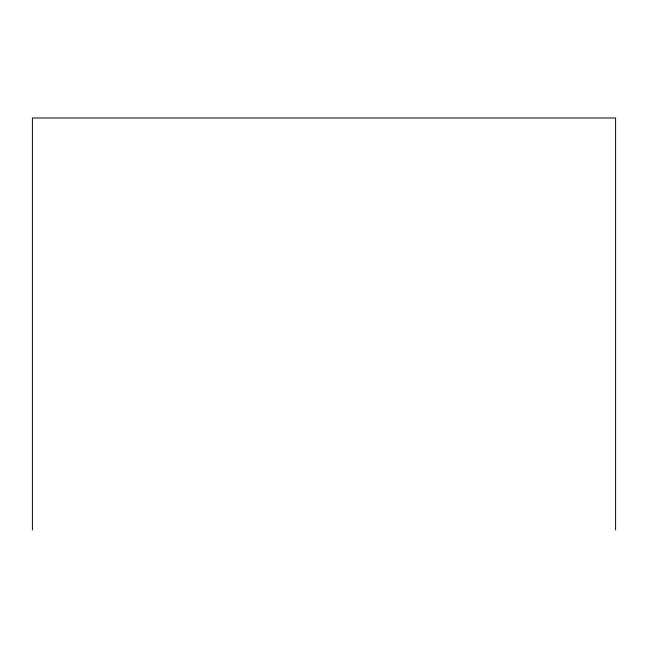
<?xml version="1.0" encoding="UTF-8"?>
<svg xmlns="http://www.w3.org/2000/svg" width="648" height="648" viewBox="0 0 648 648"><rect width="100%" height="100%" fill="white"/><g stroke="black" fill="none" stroke-linecap="round" stroke-linejoin="round"><path stroke-width="0.97" d="M615.6 530.015L615.6 117.985L32.4 117.985L32.4 530.015"/></g></svg>
